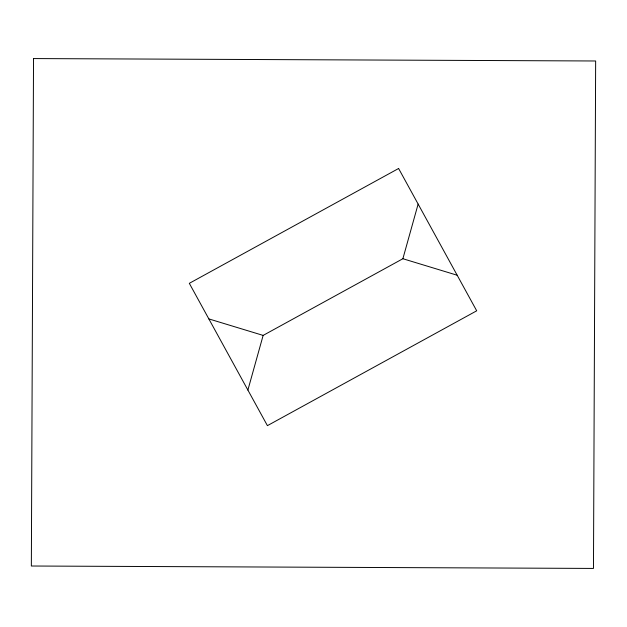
<?xml version="1.0" encoding="UTF-8"?>
<svg xmlns="http://www.w3.org/2000/svg" width="627" height="627" viewBox="0 0 627 627"><rect width="100%" height="100%" fill="white"/><g stroke="black" fill="none" stroke-linecap="round" stroke-linejoin="round"><path stroke-width="0.94" d="M247.892 390.065L263.144 335.406L402.879 258.732L457.177 275.229M402.879 258.732L418.131 204.073M208.846 318.908L263.144 335.406M33.529 58.57L31.35 566.016L593.471 568.43L595.65 60.984L33.529 58.57M398.607 168.491L189.323 283.326L267.415 425.647L476.7 310.812L398.607 168.491"/></g></svg>
